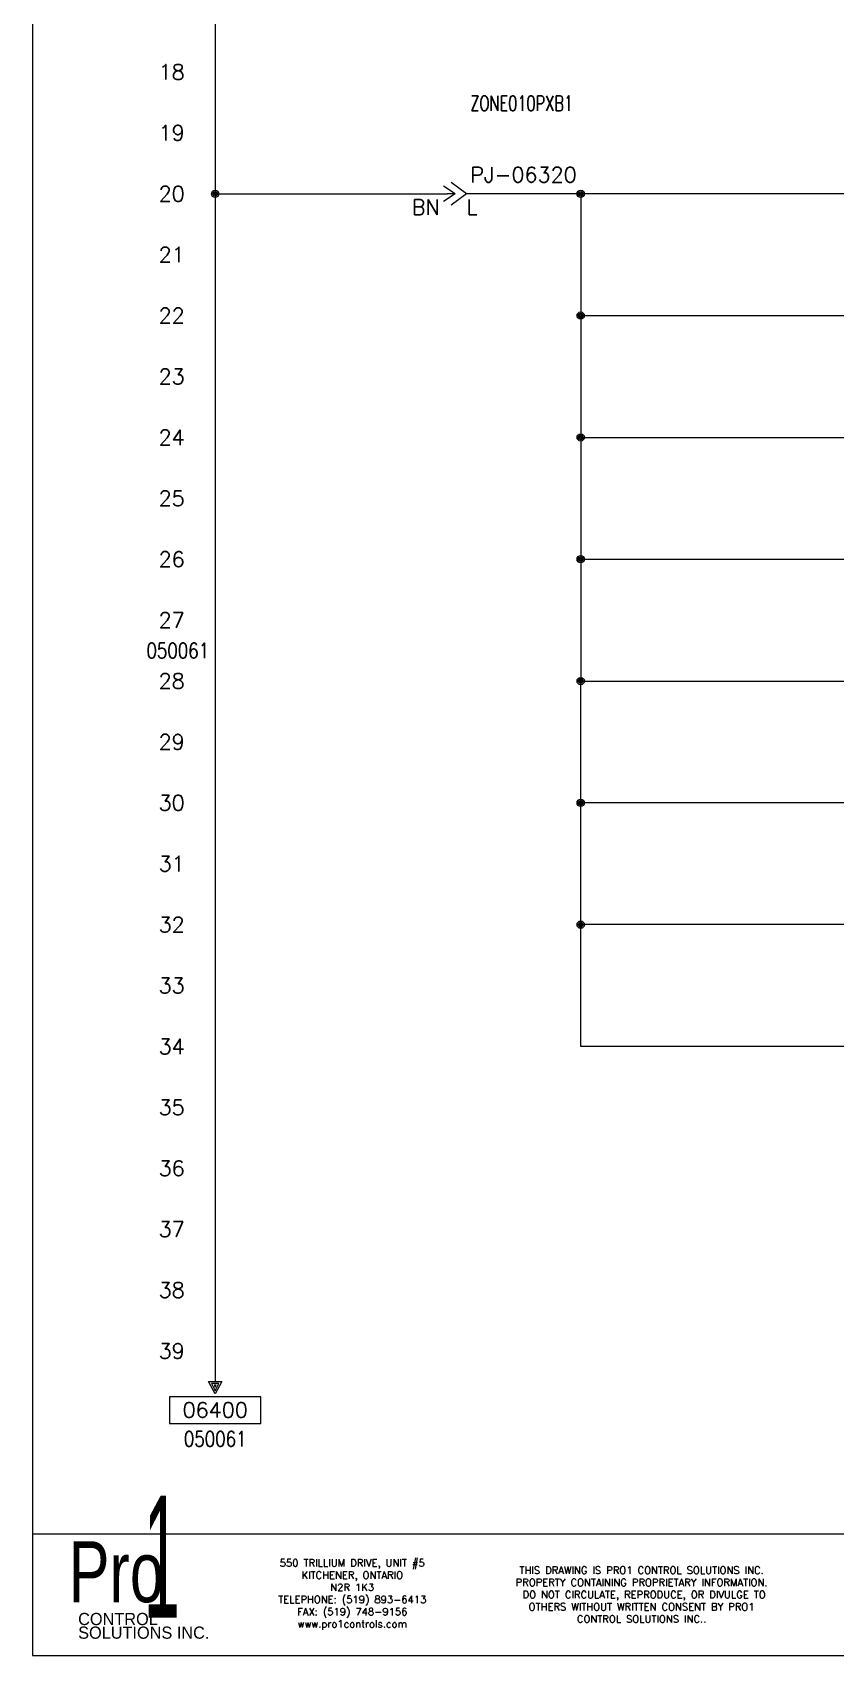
# Model space of a CAD drawing. Header units: inches. Extents: x 0 to 17, y 0 to 23.
# Drawn here: x 0 to 6.59, y 0 to 13.32 of the extents above; entities that cross this region are included whole.
import ezdxf
from ezdxf.enums import TextEntityAlignment as Align

# ---------------------------------------------------------------- set-up
doc = ezdxf.new("R2010")
doc.units = ezdxf.units.IN
doc.header["$MEASUREMENT"] = 0
doc.layers.get('0').update_dxf_attribs({"lineweight": 5})
for name, color, linetype, lineweight in [('BOARDER', 5, 'Continuous', 5), ('LOC', 252, 'Continuous', 5), ('SYMS', 7, 'Continuous', 5), ('TAGS', 2, 'Continuous', 5), ('TERMS', 2, 'Continuous', 5), ('Title_Block_Info', 2, 'Continuous', 5), ('WIRENO', 1, 'Continuous', 5), ('WIRES', 7, 'Continuous', 5), ('XREF', 1, 'Continuous', 5)]:
    doc.layers.add(name, color=color, linetype=linetype, lineweight=lineweight)
doc.styles.add('SIVAN', font='sivan.TTF', dxfattribs={"height": 1})
doc.styles.add('STACCO', font='STAC222N.TTF', dxfattribs={"height": 1})
doc.styles.get("Standard").update_dxf_attribs({"font": 'romans.shx'})
doc.styles.add('WD', font='romans.shx')

# ---------------------------------------------------------------- blocks, each defined once
blk = doc.blocks.new('WDDOT')
for radius in [0.03, 0.0187, 0.00929]:
    blk.add_circle((0, 0), radius)
blk = doc.blocks.new('HC01PJ')
for p, q in [((-0.031, 0), (-0.125, 0.062)), ((-0.031, 0), (-0.125, -0.062)), ((-0.031, 0), (-0.094, 0)), ((0.062, 0), (-0.062, 0.094)), ((0.062, 0), (-0.062, -0.094))]:
    blk.add_line(p, q)
at = {"style": 'WD', "width": 0.7}
for tag, p in [('INST', (0.094, 0.85)), ('LOC', (0.094, 0.68)), ('DESC1', (0.094, 0.511)), ('DESC2', (0.094, 0.354))]:
    blk.add_attdef(tag, p, '', height=0.125, dxfattribs=at)
at = {"style": 'WD'}
for tag, p, height in [('X2LINK', (-0.062, 0.125), 0.01), ('TAG1', (0.094, 0.094), 0.125), ('X8LINK', (-0.062, -0.125), 0.01)]:
    blk.add_attdef(tag, p, '', height=height, dxfattribs=at)
for tag, p, flags in [('X4TERMDESC01', (-0.106, 0.022), 1), ('X4TERM01', (-0.094, 0), 1), ('FAMILY', (0.048, 0.121), 9), ('X1TERM02', (0.062, 0), 1), ('X1TERMDESC02', (0.067, 0.016), 1)]:
    blk.add_attdef(tag, p, '', height=0.01, dxfattribs=dict(at, flags=flags))
at = {"linetype": 'Continuous', "style": 'WD', "flags": 9}
for tag, p in [('ASSYCODE', (0.067, 0.044)), ('MFG', (0.072, 0.057)), ('CAT', (0.073, 0.077))]:
    blk.add_attdef(tag, text='', height=0.01, dxfattribs=at).set_placement(p, align=Align.CENTER)
at = {"linetype": 'Continuous', "style": 'WD', "flags": 8}
blk.add_attdef('TERM01', text='', height=0.125, dxfattribs=at).set_placement((-0.156, -0.047), align=Align.TOP_RIGHT)
blk.add_attdef('TERM02', text='', height=0.125, dxfattribs=at).set_placement((0.062, -0.047), align=Align.TOP_LEFT)
blk = doc.blocks.new('WD_WNV')
at = {"linetype": 'Continuous', "style": 'WD', "width": 0.8}
blk.add_attdef('WIRENO', text='', height=0.125, dxfattribs=at).set_placement((-0.05, 0), align=Align.MIDDLE_RIGHT)
blk = doc.blocks.new('TB_P')
at = {"color": 5, "linetype": 'Continuous'}
blk.add_lwpolyline([(0, 0), (17, 0), (17, 23), (0, 23)], close=True, dxfattribs=at)
at = {"layer": 'BOARDER', "linetype": 'Continuous'}
for q in [(17, 1), (0, 0)]:
    blk.add_line((0, 1), q, dxfattribs=at)
at = {"color": 5, "char_height": 0.06, "attachment_point": 5, "style": 'WD'}
for s, insert, width in [('550 TRILLIUM DRIVE, UNIT #5\\PKITCHENER, ONTARIO\\PN2R 1K3\\PTELEPHONE: (519) 893-6413\\PFAX: (519) 748-9156\\Pwww.pro1controls.com', (2.625, 0.5), 1.804), ('THIS DRAWING IS PRO1 CONTROL SOLUTIONS INC. PROPERTY CONTAINING PROPRIETARY INFORMATION.  DO NOT CIRCULATE, REPRODUCE, OR DIVULGE TO OTHERS WITHOUT WRITTEN CONSENT BY PRO1 CONTROL SOLUTIONS INC..', (5, 0.5), 2.264)]:
    blk.add_mtext(s, dxfattribs=dict(at, insert=insert, width=width))
at = {"color": 2, "linetype": 'Continuous', "style": 'WD', "flags": 1}
for tag, p in [('REV1_NO', (1.734, 3.29)), ('REV1_BY', (7.303, 3.29)), ('REV1_DATE', (9.562, 3.29)), ('REV2_NO', (1.734, 3.04)), ('REV2_BY', (7.303, 3.04)), ('REV2_DATE', (9.562, 3.04)), ('REV3_NO', (1.734, 2.79)), ('REV3_BY', (7.303, 2.79)), ('REV3_DATE', (9.562, 2.79)), ('REV4_NO', (1.734, 2.54)), ('REV4_BY', (7.303, 2.54)), ('REV4_DATE', (9.562, 2.54)), ('REV5_NO', (1.734, 2.29)), ('REV5_BY', (7.303, 2.29)), ('REV5_DATE', (9.562, 2.29)), ('REV6_NO', (1.734, 2.04)), ('REV6_BY', (7.303, 2.04)), ('REV6_DATE', (9.562, 2.04)), ('REV7_NO', (1.734, 1.79)), ('REV7_BY', (7.303, 1.79)), ('REV7_DATE', (9.562, 1.79)), ('REV8_NO', (1.734, 1.54)), ('REV8_BY', (7.303, 1.54)), ('REV8_DATE', (9.562, 1.54)), ('REV9_NO', (1.734, 1.29)), ('REV9_BY', (7.303, 1.29)), ('REV9_DATE', (9.562, 1.29))]:
    blk.add_attdef(tag, text='', height=0.15, dxfattribs=at).set_placement(p, align=Align.MIDDLE_CENTER)
for tag, p in [('REV1_CHANGE', (2.292, 3.29)), ('REV2_CHANGE', (2.292, 3.04)), ('REV3_CHANGE', (2.292, 2.79)), ('REV4_CHANGE', (2.292, 2.54)), ('REV5_CHANGE', (2.292, 2.29)), ('REV6_CHANGE', (2.292, 2.04)), ('REV7_CHANGE', (2.292, 1.79)), ('REV8_CHANGE', (2.292, 1.54)), ('REV9_CHANGE', (2.292, 1.29))]:
    blk.add_attdef(tag, text='', height=0.15, dxfattribs=at).set_placement(p, align=Align.MIDDLE_LEFT)
at = {"layer": 'BOARDER', "lineweight": 0}
for s, height, style, width, p in [('1', 1, 'SIVAN', 0.4, (1.062, 0.812)), ('Pro', 0.5, 'STACCO', 0.75, (0.688, 0.688))]:
    blk.add_text(s, height=height, dxfattribs=dict(at, style=style, width=width)).set_placement(p, align=Align.MIDDLE_CENTER)
at = {"layer": 'BOARDER', "lineweight": 0, "style": 'STACCO'}
for s, p in [('CONTROL', (0.375, 0.3)), ('SOLUTIONS INC.', (0.375, 0.188))]:
    blk.add_text(s, height=0.1, dxfattribs=at).set_placement(p, align=Align.MIDDLE_LEFT)
at = {"layer": 'Title_Block_Info', "ltscale": 0.1}
for tag, p in [('CUSTOMER', (6.842, 0.833)), ('JOB DESCRIPTION LINE', (6.842, 0.5)), ('DRAWING DESCRIPTION', (6.842, 0.167))]:
    blk.add_attdef(tag, text='', height=0.15, dxfattribs=at).set_placement(p, align=Align.MIDDLE_LEFT)
at = {"layer": 'Title_Block_Info', "ltscale": 0.1, "style": 'WD'}
for tag, p in [('JOB #', (12.752, 0.833)), ('SEC. NO.', (14.75, 0.833)), ('SHT. NO.', (16.312, 0.833)), ('NAME', (12.795, 0.5)), ('REV', (16.194, 0.5))]:
    blk.add_attdef(tag, text='', height=0.125, dxfattribs=at).set_placement(p, align=Align.MIDDLE_CENTER)
blk.add_attdef('DATE', text='', height=0.125, dxfattribs=at).set_placement((15.188, 0.5), align=Align.MIDDLE_RIGHT)
blk.add_attdef('FILE NUMBER', text='', height=0.125, dxfattribs=at).set_placement((12.591, 0.167), align=Align.MIDDLE_LEFT)
blk = doc.blocks.new('HA2S4')
for p, q in [((-0.055, 0), (0.055, 0)), ((0, -0.102), (-0.055, 0)), ((0.055, 0), (0, -0.102)), ((0.375, -0.125), (-0.375, -0.125)), ((-0.375, -0.125), (-0.375, -0.344)), ((-0.031, -0.016), (0, -0.078)), ((0.031, -0.016), (-0.031, -0.016)), ((-0.008, -0.031), (0, -0.047)), ((0.008, -0.031), (-0.008, -0.031)), ((0, -0.078), (0.031, -0.016)), ((0, -0.047), (0.008, -0.031)), ((0.375, -0.344), (0.375, -0.125)), ((-0.375, -0.344), (0.375, -0.344))]:
    blk.add_line(p, q)
at = {"style": 'WD', "flags": 1}
for tag, p in [('X2TERM01', (0, 0)), ('SIGCODE', (0.088, -0.059))]:
    blk.add_attdef(tag, p, '', height=0.01, dxfattribs=at)
at = {"style": 'WD'}
blk.add_attdef('XREF', text='', height=0.125, dxfattribs=at).set_placement((0, -0.297), align=Align.CENTER)
at = {"style": 'WD', "width": 0.8, "flags": 8}
for tag, p in [('WIRENO', (0, -0.409)), ('DESC1', (0, -0.597))]:
    blk.add_attdef(tag, text='', height=0.125, dxfattribs=at).set_placement(p, align=Align.TOP_CENTER)

msp = doc.modelspace()

# ---------------------------------------------------------------- linework, layer by layer
at = {"layer": 'WIRES'}
for p, q in [((1.5, 22.25), (1.5, 2.25)), ((1.5, 12), (3.406, 12)), ((7.297, 12), (3.562, 12)), ((4.5, 12), (4.5, 11)), ((4.5, 11), (7.297, 11)), ((4.5, 11), (4.5, 10)), ((4.5, 10), (7.297, 10)), ((4.5, 10), (4.5, 9)), ((4.5, 9), (7.297, 9)), ((4.5, 9), (4.5, 8)), ((4.5, 8), (7.297, 8)), ((4.5, 7), (4.5, 8)), ((4.5, 6), (4.5, 7)), ((7.296, 7), (4.5, 7)), ((4.5, 5), (4.5, 6)), ((7.296, 6), (4.5, 6)), ((7.296, 5), (4.5, 5))]:
    msp.add_line(p, q, dxfattribs=at)

# ---------------------------------------------------------------- block references
msp.add_blockref('TB_P', (0, 0))
at = {"layer": 'SYMS'}
ref = msp.add_blockref('HC01PJ', (3.5, 12), dxfattribs=at)
ref.add_attrib('TERM02', 'L', dxfattribs={"layer": 'TERMS', "linetype": 'Continuous', "height": 0.125, "style": 'WD', "flags": 8}).set_placement((3.562, 11.953), align=Align.TOP_LEFT)
ref.add_attrib('TERM01', 'BN', dxfattribs={"layer": 'TERMS', "linetype": 'Continuous', "height": 0.125, "style": 'WD', "flags": 8}).set_placement((3.344, 11.953), align=Align.TOP_RIGHT)
ref.add_attrib('TAG1', 'PJ-06320', (3.594, 12.094), dxfattribs={"layer": 'TAGS', "height": 0.125, "style": 'WD'})
ref.add_attrib('LOC', 'ZONE010PXB1', (3.594, 12.68), dxfattribs={"layer": 'LOC', "height": 0.125, "style": 'WD', "width": 0.7})
for p in [(1.5, 12), (4.5, 12), (4.5, 11), (4.5, 10), (4.5, 9), (4.5, 8), (4.5, 7), (4.5, 6)]:
    msp.add_blockref('WDDOT', p, dxfattribs=at)
ref = msp.add_blockref('HA2S4', (1.5, 2.25), dxfattribs=at)
ref.add_attrib('XREF', '06400', dxfattribs={"layer": 'XREF', "height": 0.125, "style": 'WD'}).set_placement((1.5, 1.953), align=Align.CENTER)
ref.add_attrib('WIRENO', '050061', dxfattribs={"layer": 'WIRENO', "height": 0.125, "style": 'WD', "width": 0.8, "flags": 8}).set_placement((1.5, 1.841), align=Align.TOP_CENTER)
at = {"layer": 'WIRENO'}
ref = msp.add_blockref('WD_WNV', (1.5, 8.25), dxfattribs=at)
ref.add_attrib('WIRENO', '050061', dxfattribs={"linetype": 'Continuous', "height": 0.125, "style": 'WD', "width": 0.8}).set_placement((1.45, 8.25), align=Align.MIDDLE_RIGHT)

# ---------------------------------------------------------------- texts
at = {"color": 2, "style": 'WD'}
for s, p in [('18', (1.25, 13)), ('19', (1.25, 12.5)), ('20', (1.25, 12)), ('21', (1.25, 11.5)), ('22', (1.25, 11)), ('23', (1.25, 10.5)), ('24', (1.25, 10)), ('25', (1.25, 9.5)), ('26', (1.25, 9)), ('27', (1.25, 8.5)), ('28', (1.25, 8)), ('29', (1.25, 7.5)), ('30', (1.25, 7)), ('31', (1.25, 6.5)), ('32', (1.25, 6)), ('33', (1.25, 5.5)), ('34', (1.25, 5)), ('35', (1.25, 4.5)), ('36', (1.25, 4)), ('37', (1.25, 3.5)), ('38', (1.25, 3)), ('39', (1.25, 2.5))]:
    msp.add_text(s, height=0.125, dxfattribs=at).set_placement(p, align=Align.MIDDLE_RIGHT)

doc.saveas('drawing.dxf')
